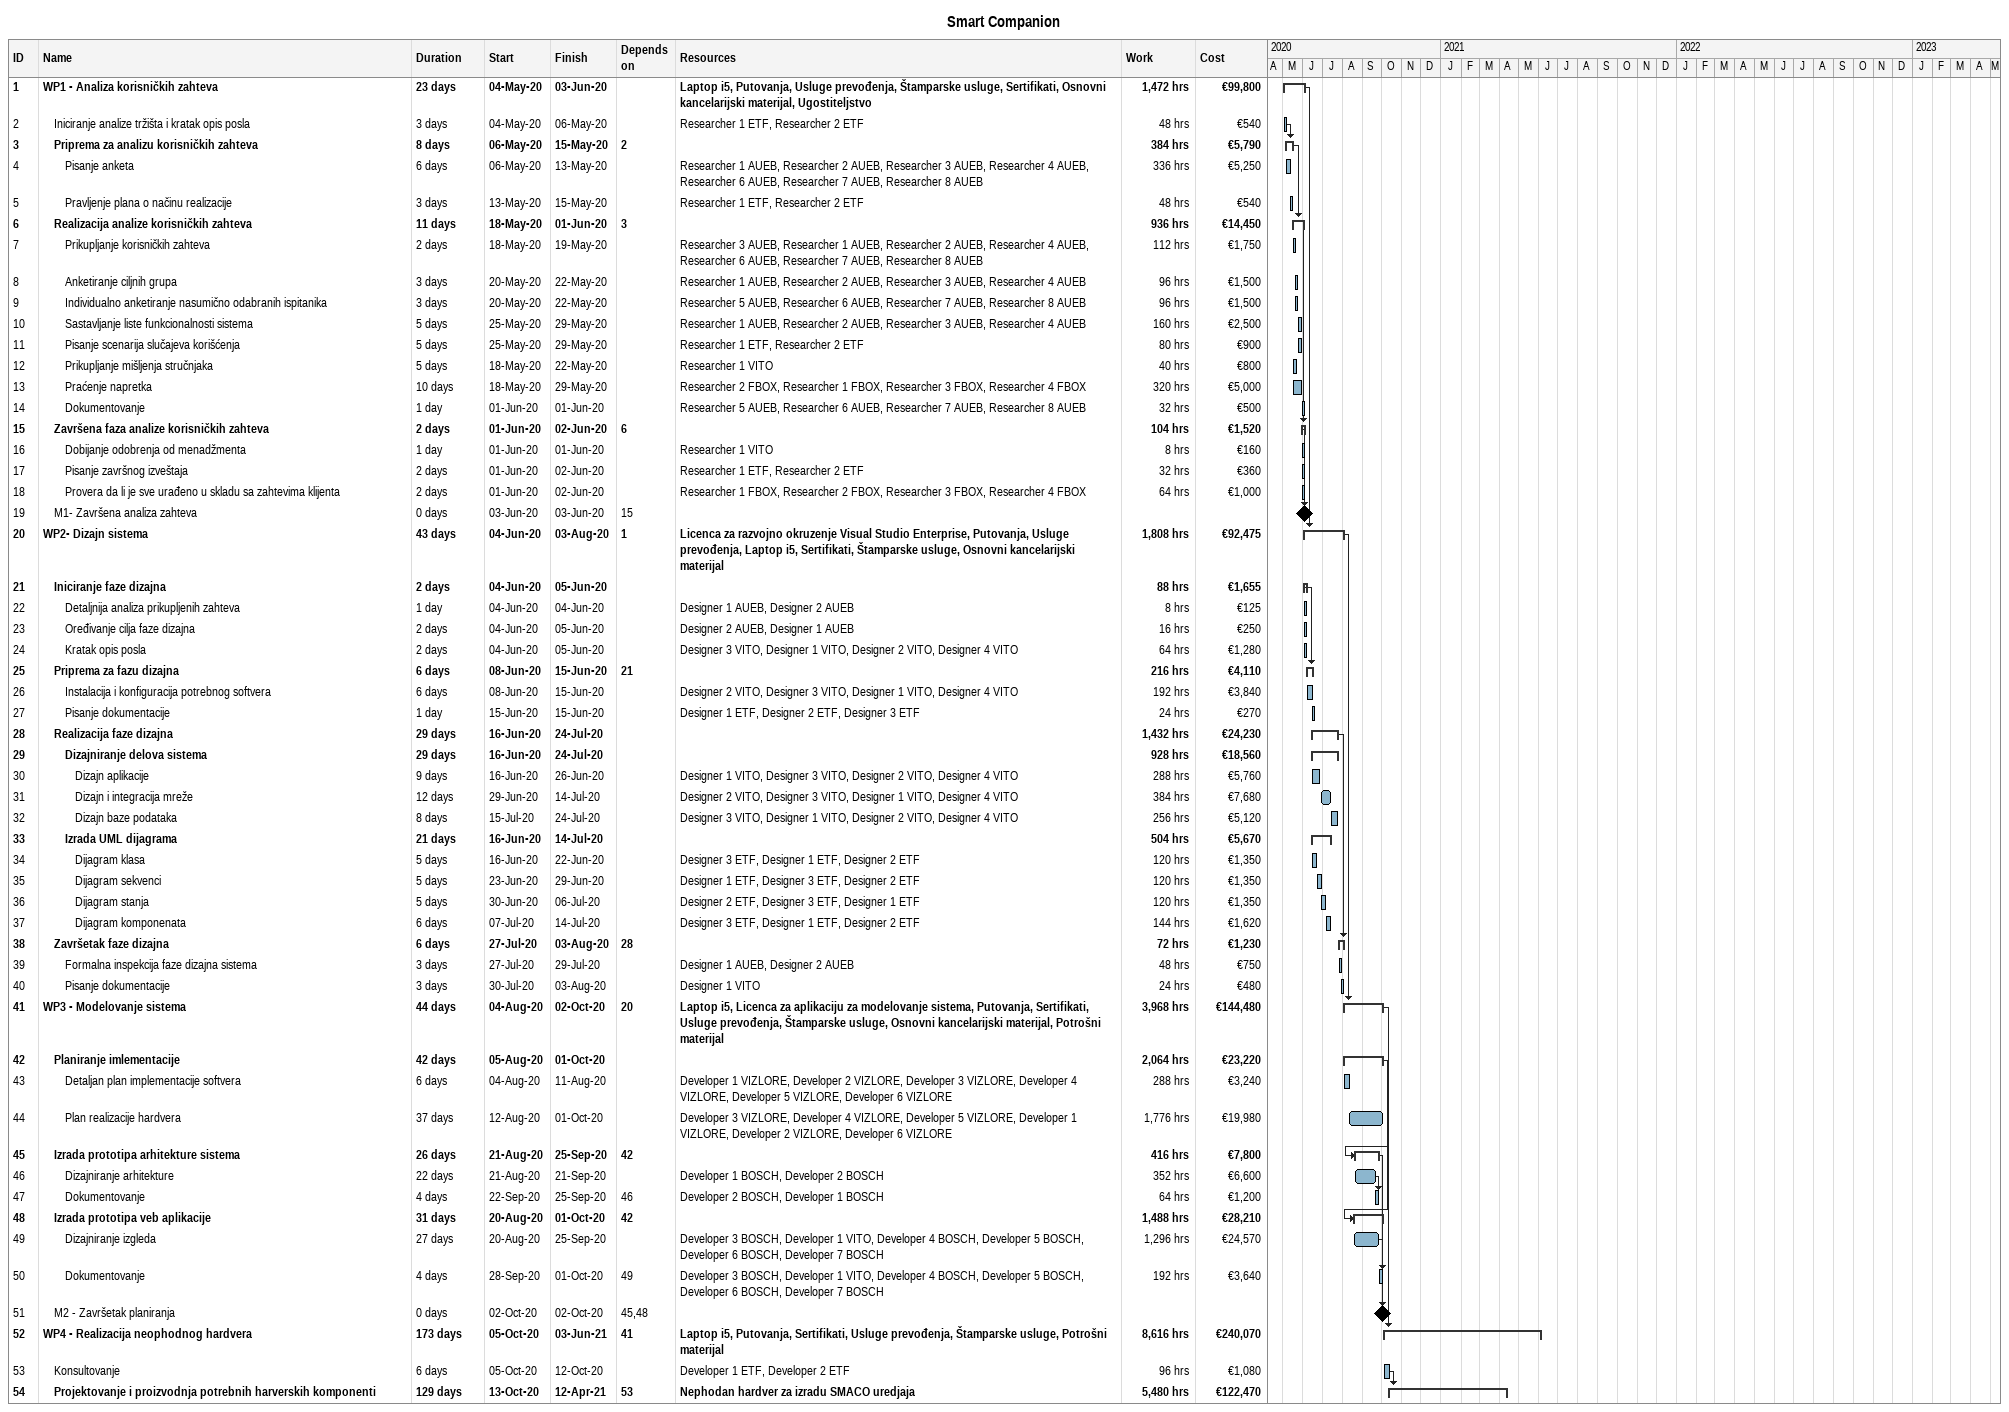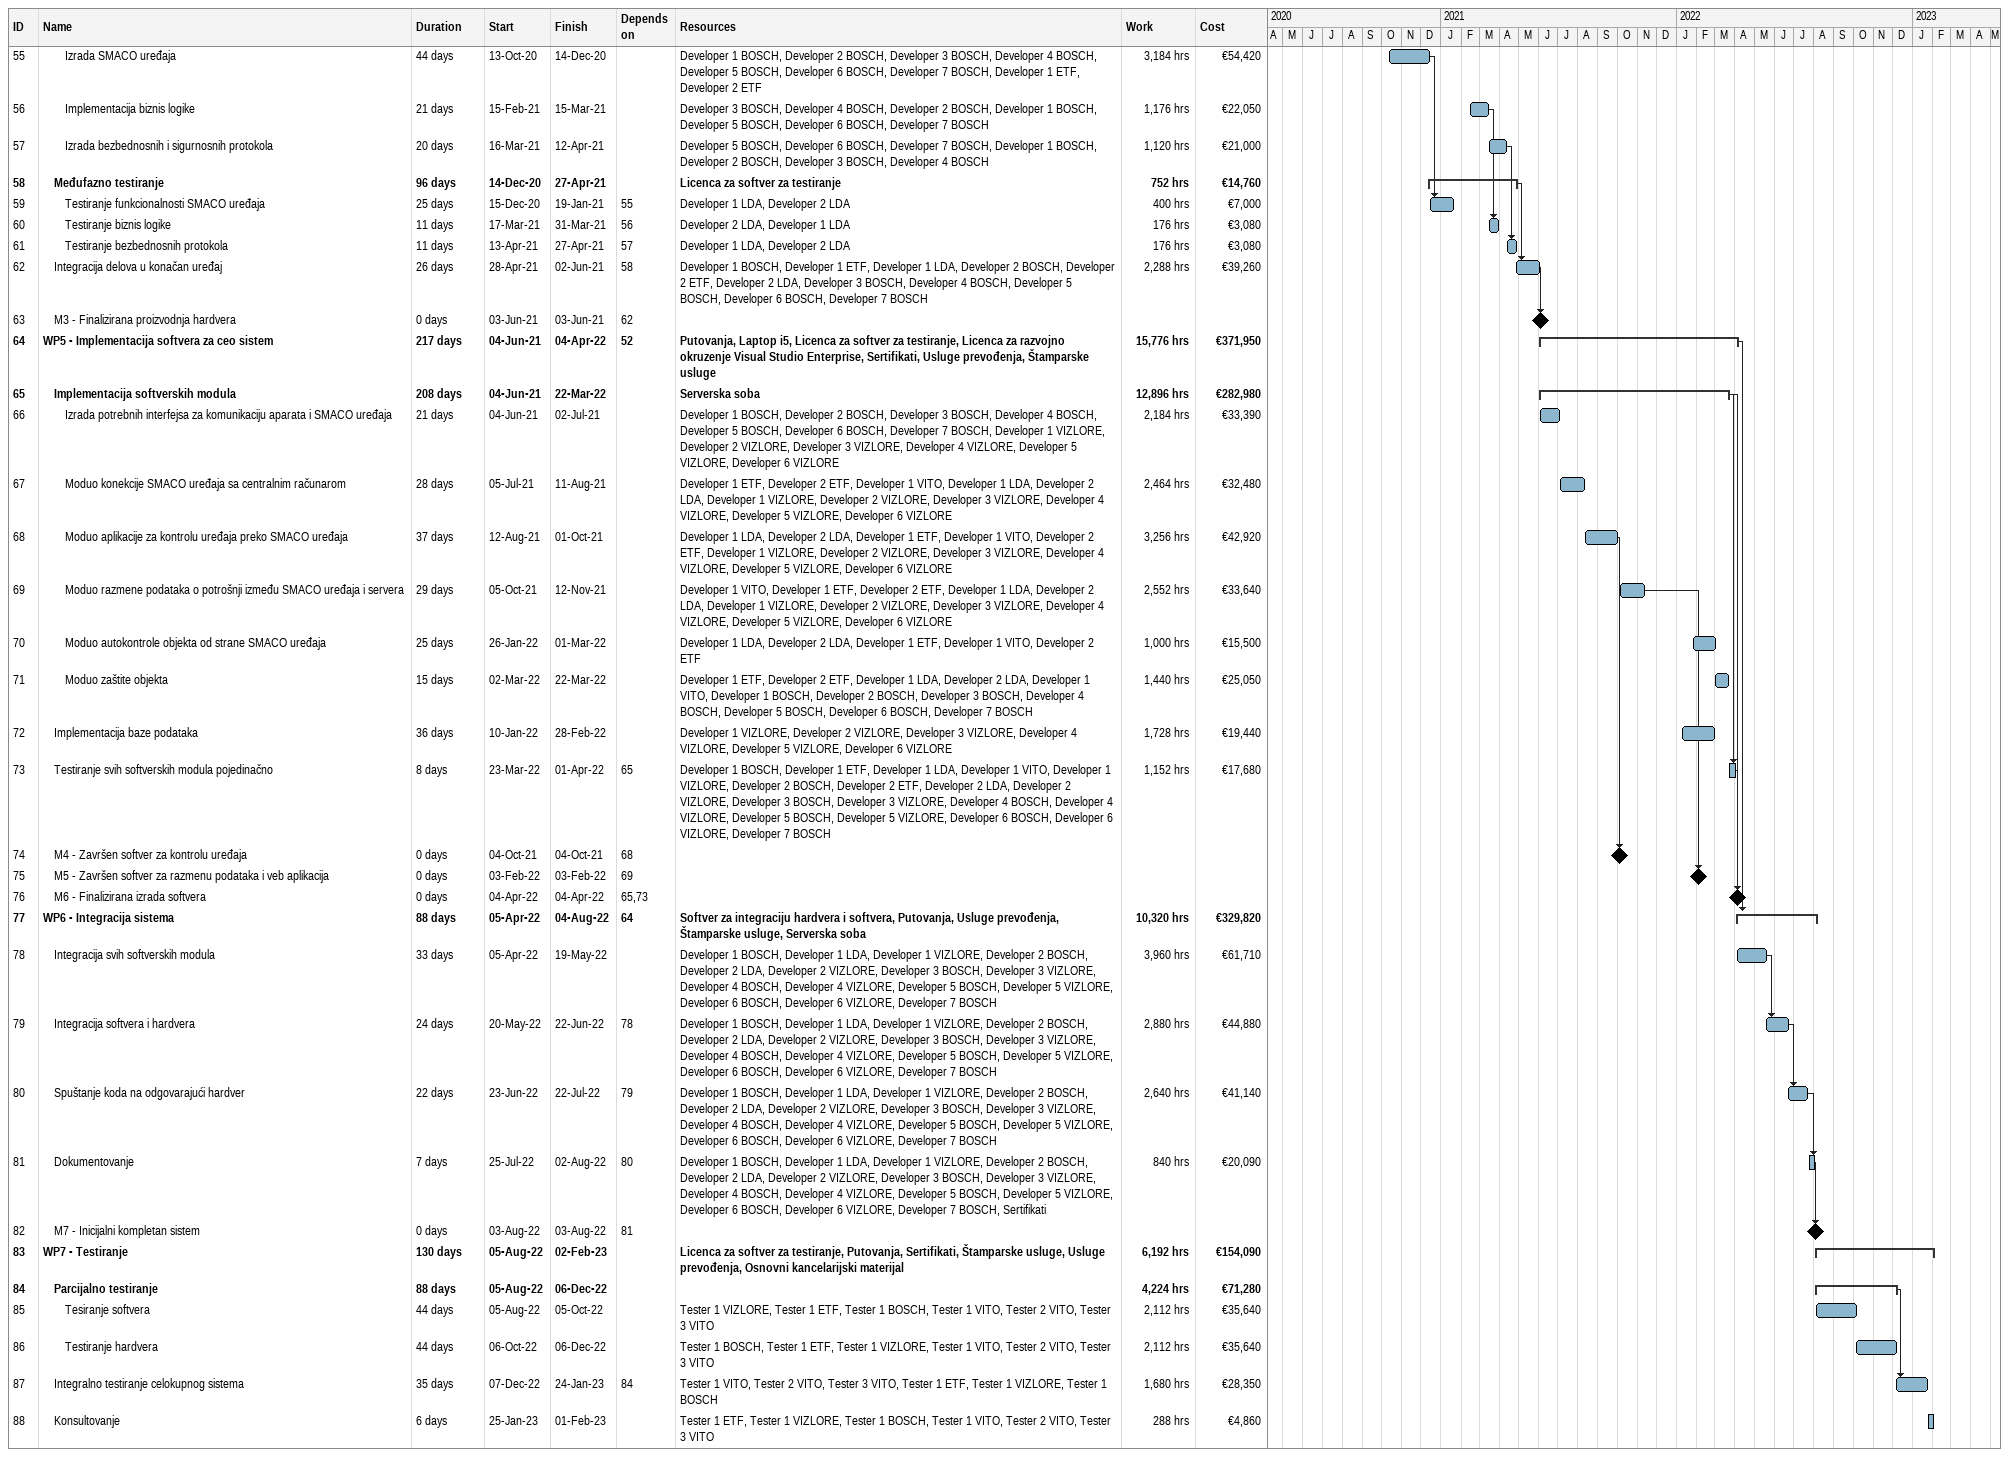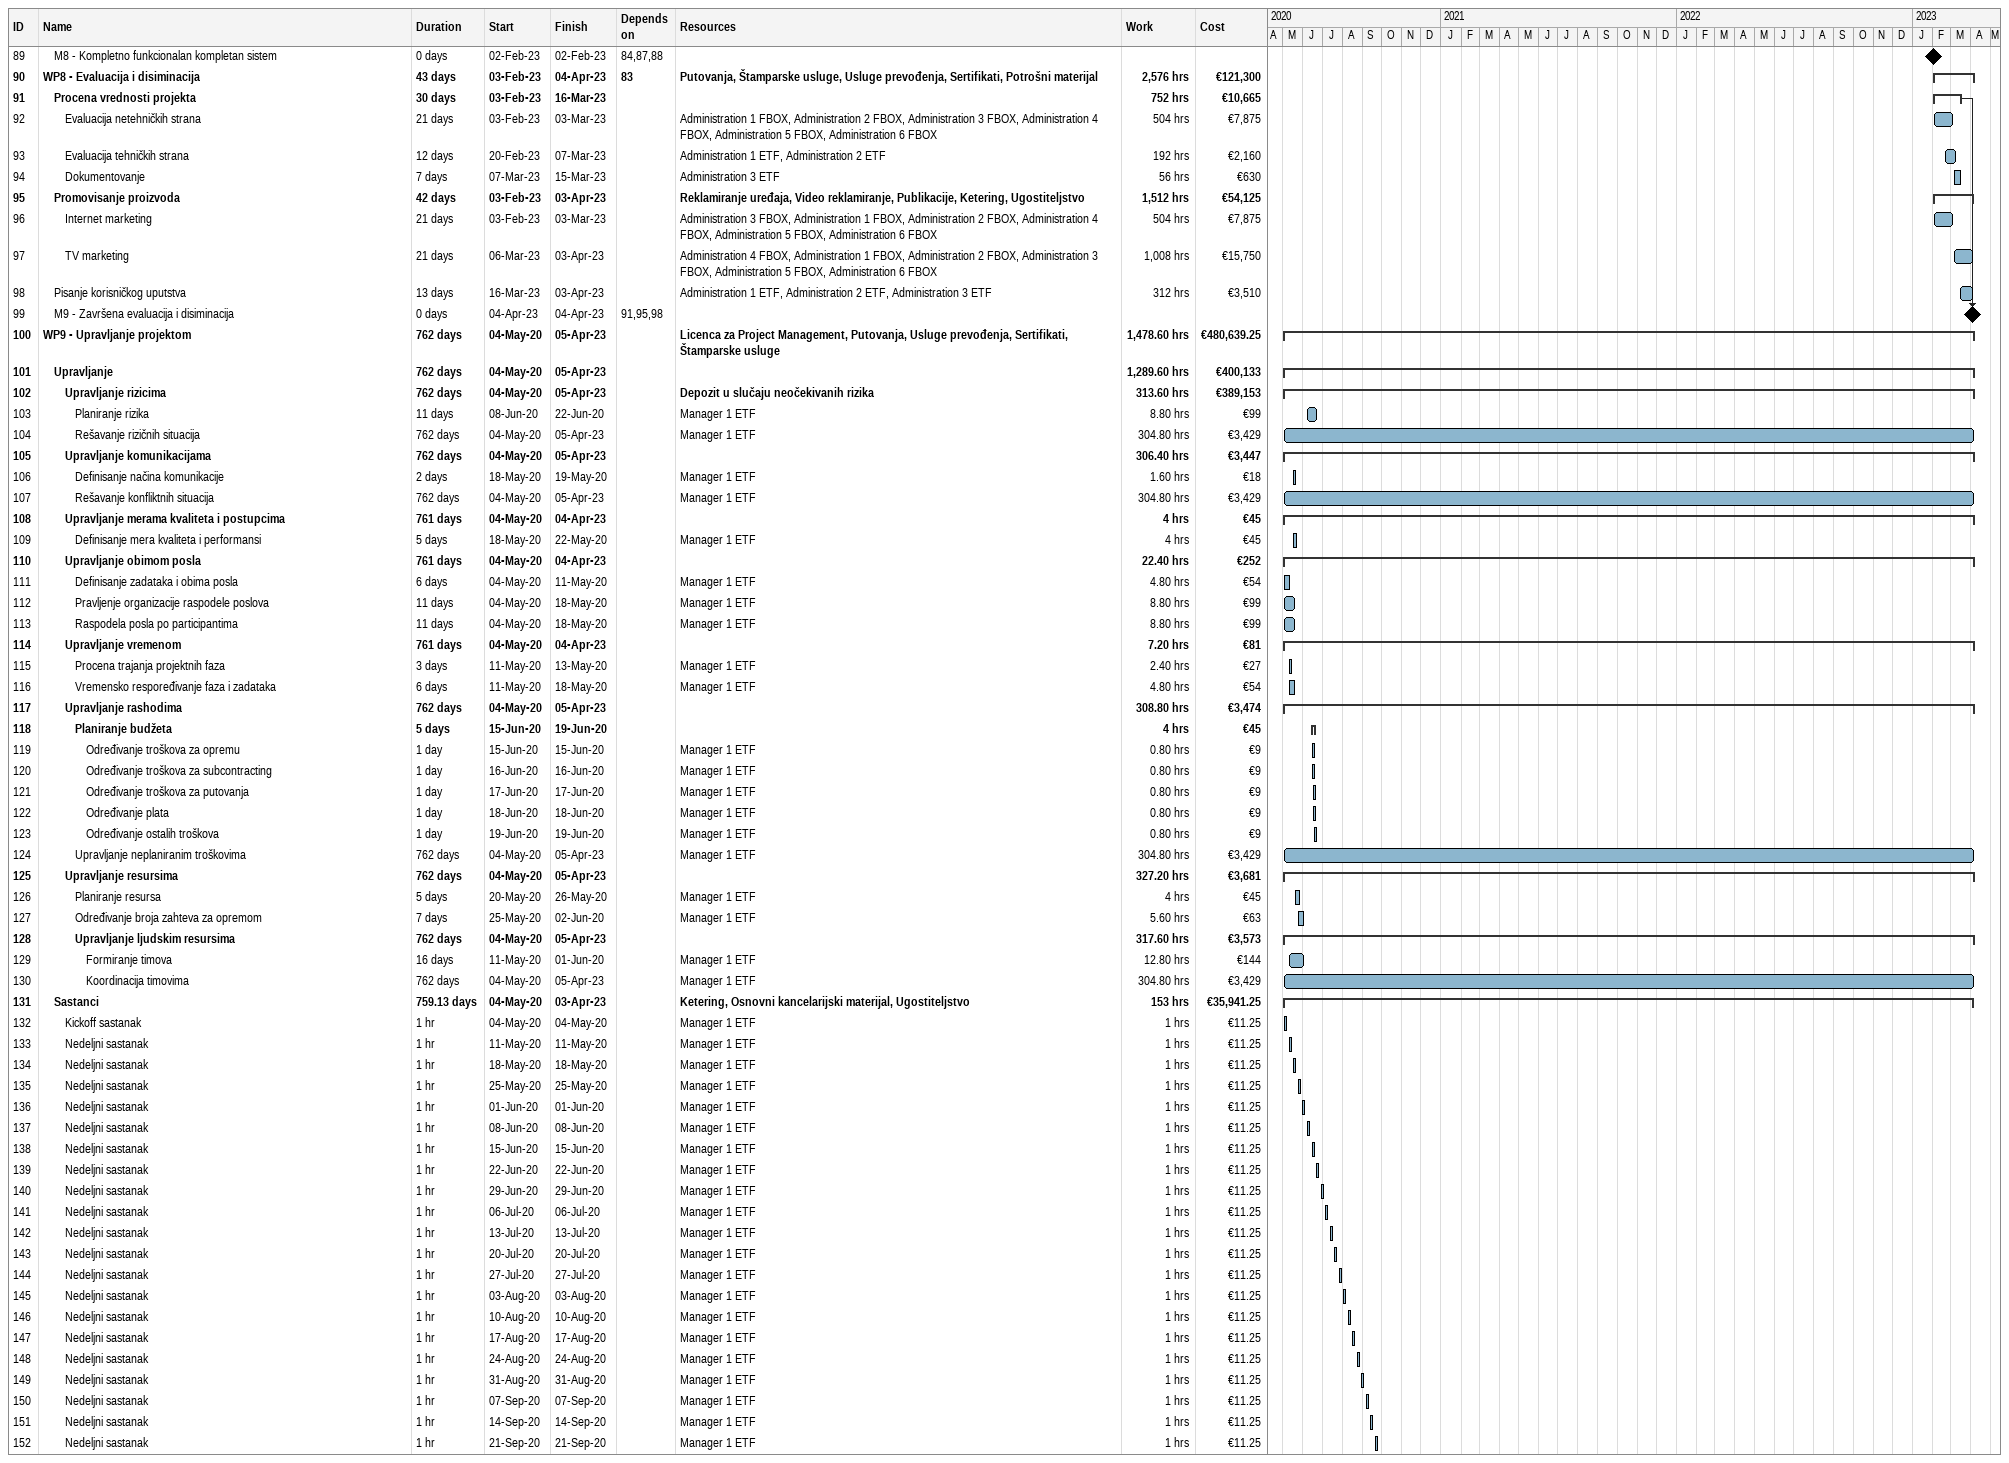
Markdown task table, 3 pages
Smart Companion

| ID | Level | Task | Duration | Start | Finish | Predecessors | Resources | Work (h) | Cost (€) |
|---|---|---|---|---|---|---|---|---|---|
| 1 | 1 | **WP1 - Analiza korisničkih zahteva** | 23d | 2020-05-04 | 2020-06-03 |  | Laptop i5, Putovanja, Usluge prevođenja, Štamparske usluge, Sertifikati, Osnovni kancelarijski materijal, Ugostiteljstvo | 1472 | 99800 |
| 2 | 2 | Iniciranje analize tržišta i kratak opis posla | 3d | 2020-05-04 | 2020-05-06 |  | Researcher 1 ETF, Researcher 2 ETF | 48 | 540 |
| 3 | 2 | **Priprema za analizu korisničkih zahteva** | 8d | 2020-05-06 | 2020-05-15 | 2 |  | 384 | 5790 |
| 4 | 3 | Pisanje anketa | 6d | 2020-05-06 | 2020-05-13 |  | Researcher 1 AUEB, Researcher 2 AUEB, Researcher 3 AUEB, Researcher 4 AUEB, Researcher 6 AUEB, Researcher 7 AUEB, Researcher 8 AUEB | 336 | 5250 |
| 5 | 3 | Pravljenje plana o načinu realizacije | 3d | 2020-05-13 | 2020-05-15 |  | Researcher 1 ETF, Researcher 2 ETF | 48 | 540 |
| 6 | 2 | **Realizacija analize korisničkih zahteva** | 11d | 2020-05-18 | 2020-06-01 | 3 |  | 936 | 14450 |
| 7 | 3 | Prikupljanje korisničkih zahteva | 2d | 2020-05-18 | 2020-05-19 |  | Researcher 3 AUEB, Researcher 1 AUEB, Researcher 2 AUEB, Researcher 4 AUEB, Researcher 6 AUEB, Researcher 7 AUEB, Researcher 8 AUEB | 112 | 1750 |
| 8 | 3 | Anketiranje ciljnih grupa | 3d | 2020-05-20 | 2020-05-22 |  | Researcher 1 AUEB, Researcher 2 AUEB, Researcher 3 AUEB, Researcher 4 AUEB | 96 | 1500 |
| 9 | 3 | Individualno anketiranje nasumično odabranih ispitanika | 3d | 2020-05-20 | 2020-05-22 |  | Researcher 5 AUEB, Researcher 6 AUEB, Researcher 7 AUEB, Researcher 8 AUEB | 96 | 1500 |
| 10 | 3 | Sastavljanje liste funkcionalnosti sistema | 5d | 2020-05-25 | 2020-05-29 |  | Researcher 1 AUEB, Researcher 2 AUEB, Researcher 3 AUEB, Researcher 4 AUEB | 160 | 2500 |
| 11 | 3 | Pisanje scenarija slučajeva korišćenja | 5d | 2020-05-25 | 2020-05-29 |  | Researcher 1 ETF, Researcher 2 ETF | 80 | 900 |
| 12 | 3 | Prikupljanje mišljenja stručnjaka | 5d | 2020-05-18 | 2020-05-22 |  | Researcher 1 VITO | 40 | 800 |
| 13 | 3 | Praćenje napretka | 10d | 2020-05-18 | 2020-05-29 |  | Researcher 2 FBOX, Researcher 1 FBOX, Researcher 3 FBOX, Researcher 4 FBOX | 320 | 5000 |
| 14 | 3 | Dokumentovanje | 1d | 2020-06-01 | 2020-06-01 |  | Researcher 5 AUEB, Researcher 6 AUEB, Researcher 7 AUEB, Researcher 8 AUEB | 32 | 500 |
| 15 | 2 | **Završena faza analize korisničkih zahteva** | 2d | 2020-06-01 | 2020-06-02 | 6 |  | 104 | 1520 |
| 16 | 3 | Dobijanje odobrenja od menadžmenta | 1d | 2020-06-01 | 2020-06-01 |  | Researcher 1 VITO | 8 | 160 |
| 17 | 3 | Pisanje završnog izveštaja | 2d | 2020-06-01 | 2020-06-02 |  | Researcher 1 ETF, Researcher 2 ETF | 32 | 360 |
| 18 | 3 | Provera da li je sve urađeno u skladu sa zahtevima klijenta | 2d | 2020-06-01 | 2020-06-02 |  | Researcher 1 FBOX, Researcher 2 FBOX, Researcher 3 FBOX, Researcher 4 FBOX | 64 | 1000 |
| 19 | 2 | M1- Završena analiza zahteva | 0d | 2020-06-03 | 2020-06-03 | 15 |  |  |  |
| 20 | 1 | **WP2- Dizajn sistema** | 43d | 2020-06-04 | 2020-08-03 | 1 | Licenca za razvojno okruzenje Visual Studio Enterprise, Putovanja, Usluge prevođenja, Laptop i5, Sertifikati, Štamparske usluge, Osnovni kancelarijski materijal | 1808 | 92475 |
| 21 | 2 | **Iniciranje faze dizajna** | 2d | 2020-06-04 | 2020-06-05 |  |  | 88 | 1655 |
| 22 | 3 | Detaljnija analiza prikupljenih zahteva | 1d | 2020-06-04 | 2020-06-04 |  | Designer 1 AUEB, Designer 2 AUEB | 8 | 125 |
| 23 | 3 | Oređivanje cilja faze dizajna | 2d | 2020-06-04 | 2020-06-05 |  | Designer 2 AUEB, Designer 1 AUEB | 16 | 250 |
| 24 | 3 | Kratak opis posla | 2d | 2020-06-04 | 2020-06-05 |  | Designer 3 VITO, Designer 1 VITO, Designer 2 VITO, Designer 4 VITO | 64 | 1280 |
| 25 | 2 | **Priprema za fazu dizajna** | 6d | 2020-06-08 | 2020-06-15 | 21 |  | 216 | 4110 |
| 26 | 3 | Instalacija i konfiguracija potrebnog softvera | 6d | 2020-06-08 | 2020-06-15 |  | Designer 2 VITO, Designer 3 VITO, Designer 1 VITO, Designer 4 VITO | 192 | 3840 |
| 27 | 3 | Pisanje dokumentacije | 1d | 2020-06-15 | 2020-06-15 |  | Designer 1 ETF, Designer 2 ETF, Designer 3 ETF | 24 | 270 |
| 28 | 2 | **Realizacija faze dizajna** | 29d | 2020-06-16 | 2020-07-24 |  |  | 1432 | 24230 |
| 29 | 3 | **Dizajniranje delova sistema** | 29d | 2020-06-16 | 2020-07-24 |  |  | 928 | 18560 |
| 30 | 4 | Dizajn aplikacije | 9d | 2020-06-16 | 2020-06-26 |  | Designer 1 VITO, Designer 3 VITO, Designer 2 VITO, Designer 4 VITO | 288 | 5760 |
| 31 | 4 | Dizajn i integracija mreže | 12d | 2020-06-29 | 2020-07-14 |  | Designer 2 VITO, Designer 3 VITO, Designer 1 VITO, Designer 4 VITO | 384 | 7680 |
| 32 | 4 | Dizajn baze podataka | 8d | 2020-07-15 | 2020-07-24 |  | Designer 3 VITO, Designer 1 VITO, Designer 2 VITO, Designer 4 VITO | 256 | 5120 |
| 33 | 3 | **Izrada UML dijagrama** | 21d | 2020-06-16 | 2020-07-14 |  |  | 504 | 5670 |
| 34 | 4 | Dijagram klasa | 5d | 2020-06-16 | 2020-06-22 |  | Designer 3 ETF, Designer 1 ETF, Designer 2 ETF | 120 | 1350 |
| 35 | 4 | Dijagram sekvenci | 5d | 2020-06-23 | 2020-06-29 |  | Designer 1 ETF, Designer 3 ETF, Designer 2 ETF | 120 | 1350 |
| 36 | 4 | Dijagram stanja | 5d | 2020-06-30 | 2020-07-06 |  | Designer 2 ETF, Designer 3 ETF, Designer 1 ETF | 120 | 1350 |
| 37 | 4 | Dijagram komponenata | 6d | 2020-07-07 | 2020-07-14 |  | Designer 3 ETF, Designer 1 ETF, Designer 2 ETF | 144 | 1620 |
| 38 | 2 | **Završetak faze dizajna** | 6d | 2020-07-27 | 2020-08-03 | 28 |  | 72 | 1230 |
| 39 | 3 | Formalna inspekcija faze dizajna sistema | 3d | 2020-07-27 | 2020-07-29 |  | Designer 1 AUEB, Designer 2 AUEB | 48 | 750 |
| 40 | 3 | Pisanje dokumentacije | 3d | 2020-07-30 | 2020-08-03 |  | Designer 1 VITO | 24 | 480 |
| 41 | 1 | **WP3 - Modelovanje sistema** | 44d | 2020-08-04 | 2020-10-02 | 20 | Laptop i5, Licenca za aplikaciju za modelovanje sistema, Putovanja, Sertifikati, Usluge prevođenja, Štamparske usluge, Osnovni kancelarijski materijal, Potrošni materijal | 3968 | 144480 |
| 42 | 2 | **Planiranje imlementacije** | 42d | 2020-08-05 | 2020-10-01 |  |  | 2064 | 23220 |
| 43 | 3 | Detaljan plan implementacije softvera | 6d | 2020-08-04 | 2020-08-11 |  | Developer 1 VIZLORE, Developer 2 VIZLORE, Developer 3 VIZLORE, Developer 4 VIZLORE, Developer 5 VIZLORE, Developer 6 VIZLORE | 288 | 3240 |
| 44 | 3 | Plan realizacije hardvera | 37d | 2020-08-12 | 2020-10-01 |  | Developer 3 VIZLORE, Developer 4 VIZLORE, Developer 5 VIZLORE, Developer 1 VIZLORE, Developer 2 VIZLORE, Developer 6 VIZLORE | 1776 | 19980 |
| 45 | 2 | **Izrada prototipa arhitekture sistema** | 26d | 2020-08-21 | 2020-09-25 | 42 |  | 416 | 7800 |
| 46 | 3 | Dizajniranje arhitekture | 22d | 2020-08-21 | 2020-09-21 |  | Developer 1 BOSCH, Developer 2 BOSCH | 352 | 6600 |
| 47 | 3 | Dokumentovanje | 4d | 2020-09-22 | 2020-09-25 | 46 | Developer 2 BOSCH, Developer 1 BOSCH | 64 | 1200 |
| 48 | 2 | **Izrada prototipa veb aplikacije** | 31d | 2020-08-20 | 2020-10-01 | 42 |  | 1488 | 28210 |
| 49 | 3 | Dizajniranje izgleda | 27d | 2020-08-20 | 2020-09-25 |  | Developer 3 BOSCH, Developer 1 VITO, Developer 4 BOSCH, Developer 5 BOSCH, Developer 6 BOSCH, Developer 7 BOSCH | 1296 | 24570 |
| 50 | 3 | Dokumentovanje | 4d | 2020-09-28 | 2020-10-01 | 49 | Developer 3 BOSCH, Developer 1 VITO, Developer 4 BOSCH, Developer 5 BOSCH, Developer 6 BOSCH, Developer 7 BOSCH | 192 | 3640 |
| 51 | 2 | M2 - Završetak planiranja | 0d | 2020-10-02 | 2020-10-02 | 45, 48 |  |  |  |
| 52 | 1 | **WP4 - Realizacija neophodnog hardvera** | 173d | 2020-10-05 | 2021-06-03 | 41 | Laptop i5, Putovanja, Sertifikati, Usluge prevođenja, Štamparske usluge, Potrošni materijal | 8616 | 240070 |
| 53 | 2 | Konsultovanje | 6d | 2020-10-05 | 2020-10-12 |  | Developer 1 ETF, Developer 2 ETF | 96 | 1080 |
| 54 | 2 | **Projektovanje i proizvodnja potrebnih harverskih komponenti** | 129d | 2020-10-13 | 2021-04-12 | 53 | Nephodan hardver za izradu SMACO uredjaja | 5480 | 122470 |
| 55 | 3 | Izrada SMACO uređaja | 44d | 2020-10-13 | 2020-12-14 |  | Developer 1 BOSCH, Developer 2 BOSCH, Developer 3 BOSCH, Developer 4 BOSCH, Developer 5 BOSCH, Developer 6 BOSCH, Developer 7 BOSCH, Developer 1 ETF, Developer 2 ETF | 3184 | 54420 |
| 56 | 3 | Implementacija biznis logike | 21d | 2021-02-15 | 2021-03-15 |  | Developer 3 BOSCH, Developer 4 BOSCH, Developer 2 BOSCH, Developer 1 BOSCH, Developer 5 BOSCH, Developer 6 BOSCH, Developer 7 BOSCH | 1176 | 22050 |
| 57 | 3 | Izrada bezbednosnih i sigurnosnih protokola | 20d | 2021-03-16 | 2021-04-12 |  | Developer 5 BOSCH, Developer 6 BOSCH, Developer 7 BOSCH, Developer 1 BOSCH, Developer 2 BOSCH, Developer 3 BOSCH, Developer 4 BOSCH | 1120 | 21000 |
| 58 | 2 | **Međufazno testiranje** | 96d | 2020-12-14 | 2021-04-27 |  | Licenca za softver za testiranje | 752 | 14760 |
| 59 | 3 | Testiranje funkcionalnosti SMACO uređaja | 25d | 2020-12-15 | 2021-01-19 | 55 | Developer 1 LDA, Developer 2 LDA | 400 | 7000 |
| 60 | 3 | Testiranje biznis logike | 11d | 2021-03-17 | 2021-03-31 | 56 | Developer 2 LDA, Developer 1 LDA | 176 | 3080 |
| 61 | 3 | Testiranje bezbednosnih protokola | 11d | 2021-04-13 | 2021-04-27 | 57 | Developer 1 LDA, Developer 2 LDA | 176 | 3080 |
| 62 | 2 | Integracija delova u konačan uređaj | 26d | 2021-04-28 | 2021-06-02 | 58 | Developer 1 BOSCH, Developer 1 ETF, Developer 1 LDA, Developer 2 BOSCH, Developer 2 ETF, Developer 2 LDA, Developer 3 BOSCH, Developer 4 BOSCH, Developer 5 BOSCH, Developer 6 BOSCH, Developer 7 BOSCH | 2288 | 39260 |
| 63 | 2 | M3 - Finalizirana proizvodnja hardvera | 0d | 2021-06-03 | 2021-06-03 | 62 |  |  |  |
| 64 | 1 | **WP5 - Implementacija softvera za ceo sistem** | 217d | 2021-06-04 | 2022-04-04 | 52 | Putovanja, Laptop i5, Licenca za softver za testiranje, Licenca za razvojno okruzenje Visual Studio Enterprise, Sertifikati, Usluge prevođenja, Štamparske usluge | 15776 | 371950 |
| 65 | 2 | **Implementacija softverskih modula** | 208d | 2021-06-04 | 2022-03-22 |  | Serverska soba | 12896 | 282980 |
| 66 | 3 | Izrada potrebnih interfejsa za komunikaciju aparata i SMACO uređaja | 21d | 2021-06-04 | 2021-07-02 |  | Developer 1 BOSCH, Developer 2 BOSCH, Developer 3 BOSCH, Developer 4 BOSCH, Developer 5 BOSCH, Developer 6 BOSCH, Developer 7 BOSCH, Developer 1 VIZLORE, Developer 2 VIZLORE, Developer 3 VIZLORE, Developer 4 VIZLORE, Developer 5 VIZLORE, Developer 6 VIZLORE | 2184 | 33390 |
| 67 | 3 | Moduo konekcije SMACO uređaja sa centralnim računarom | 28d | 2021-07-05 | 2021-08-11 |  | Developer 1 ETF, Developer 2 ETF, Developer 1 VITO, Developer 1 LDA, Developer 2 LDA, Developer 1 VIZLORE, Developer 2 VIZLORE, Developer 3 VIZLORE, Developer 4 VIZLORE, Developer 5 VIZLORE, Developer 6 VIZLORE | 2464 | 32480 |
| 68 | 3 | Moduo aplikacije za kontrolu uređaja preko SMACO uređaja | 37d | 2021-08-12 | 2021-10-01 |  | Developer 1 LDA, Developer 2 LDA, Developer 1 ETF, Developer 1 VITO, Developer 2 ETF, Developer 1 VIZLORE, Developer 2 VIZLORE, Developer 3 VIZLORE, Developer 4 VIZLORE, Developer 5 VIZLORE, Developer 6 VIZLORE | 3256 | 42920 |
| 69 | 3 | Moduo razmene podataka o potrošnji između SMACO uređaja i servera | 29d | 2021-10-05 | 2021-11-12 |  | Developer 1 VITO, Developer 1 ETF, Developer 2 ETF, Developer 1 LDA, Developer 2 LDA, Developer 1 VIZLORE, Developer 2 VIZLORE, Developer 3 VIZLORE, Developer 4 VIZLORE, Developer 5 VIZLORE, Developer 6 VIZLORE | 2552 | 33640 |
| 70 | 3 | Moduo autokontrole objekta od strane SMACO uređaja | 25d | 2022-01-26 | 2022-03-01 |  | Developer 1 LDA, Developer 2 LDA, Developer 1 ETF, Developer 1 VITO, Developer 2 ETF | 1000 | 15500 |
| 71 | 3 | Moduo zaštite objekta | 15d | 2022-03-02 | 2022-03-22 |  | Developer 1 ETF, Developer 2 ETF, Developer 1 LDA, Developer 2 LDA, Developer 1 VITO, Developer 1 BOSCH, Developer 2 BOSCH, Developer 3 BOSCH, Developer 4 BOSCH, Developer 5 BOSCH, Developer 6 BOSCH, Developer 7 BOSCH | 1440 | 25050 |
| 72 | 2 | Implementacija baze podataka | 36d | 2022-01-10 | 2022-02-28 |  | Developer 1 VIZLORE, Developer 2 VIZLORE, Developer 3 VIZLORE, Developer 4 VIZLORE, Developer 5 VIZLORE, Developer 6 VIZLORE | 1728 | 19440 |
| 73 | 2 | Testiranje svih softverskih modula pojedinačno | 8d | 2022-03-23 | 2022-04-01 | 65 | Developer 1 BOSCH, Developer 1 ETF, Developer 1 LDA, Developer 1 VITO, Developer 1 VIZLORE, Developer 2 BOSCH, Developer 2 ETF, Developer 2 LDA, Developer 2 VIZLORE, Developer 3 BOSCH, Developer 3 VIZLORE, Developer 4 BOSCH, Developer 4 VIZLORE, Developer 5 BOSCH, Developer 5 VIZLORE, Developer 6 BOSCH, Developer 6 VIZLORE, Developer 7 BOSCH | 1152 | 17680 |
| 74 | 2 | M4 - Završen softver za kontrolu uređaja | 0d | 2021-10-04 | 2021-10-04 | 68 |  |  |  |
| 75 | 2 | M5 - Završen softver za razmenu podataka i veb aplikacija | 0d | 2022-02-03 | 2022-02-03 | 69 |  |  |  |
| 76 | 2 | M6 - Finalizirana izrada softvera | 0d | 2022-04-04 | 2022-04-04 | 65, 73 |  |  |  |
| 77 | 1 | **WP6 - Integracija sistema** | 88d | 2022-04-05 | 2022-08-04 | 64 | Softver za integraciju hardvera i softvera, Putovanja, Usluge prevođenja, Štamparske usluge, Serverska soba | 10320 | 329820 |
| 78 | 2 | Integracija svih softverskih modula | 33d | 2022-04-05 | 2022-05-19 |  | Developer 1 BOSCH, Developer 1 LDA, Developer 1 VIZLORE, Developer 2 BOSCH, Developer 2 LDA, Developer 2 VIZLORE, Developer 3 BOSCH, Developer 3 VIZLORE, Developer 4 BOSCH, Developer 4 VIZLORE, Developer 5 BOSCH, Developer 5 VIZLORE, Developer 6 BOSCH, Developer 6 VIZLORE, Developer 7 BOSCH | 3960 | 61710 |
| 79 | 2 | Integracija softvera i hardvera | 24d | 2022-05-20 | 2022-06-22 | 78 | Developer 1 BOSCH, Developer 1 LDA, Developer 1 VIZLORE, Developer 2 BOSCH, Developer 2 LDA, Developer 2 VIZLORE, Developer 3 BOSCH, Developer 3 VIZLORE, Developer 4 BOSCH, Developer 4 VIZLORE, Developer 5 BOSCH, Developer 5 VIZLORE, Developer 6 BOSCH, Developer 6 VIZLORE, Developer 7 BOSCH | 2880 | 44880 |
| 80 | 2 | Spuštanje koda na odgovarajući hardver | 22d | 2022-06-23 | 2022-07-22 | 79 | Developer 1 BOSCH, Developer 1 LDA, Developer 1 VIZLORE, Developer 2 BOSCH, Developer 2 LDA, Developer 2 VIZLORE, Developer 3 BOSCH, Developer 3 VIZLORE, Developer 4 BOSCH, Developer 4 VIZLORE, Developer 5 BOSCH, Developer 5 VIZLORE, Developer 6 BOSCH, Developer 6 VIZLORE, Developer 7 BOSCH | 2640 | 41140 |
| 81 | 2 | Dokumentovanje | 7d | 2022-07-25 | 2022-08-02 | 80 | Developer 1 BOSCH, Developer 1 LDA, Developer 1 VIZLORE, Developer 2 BOSCH, Developer 2 LDA, Developer 2 VIZLORE, Developer 3 BOSCH, Developer 3 VIZLORE, Developer 4 BOSCH, Developer 4 VIZLORE, Developer 5 BOSCH, Developer 5 VIZLORE, Developer 6 BOSCH, Developer 6 VIZLORE, Developer 7 BOSCH, Sertifikati | 840 | 20090 |
| 82 | 2 | M7 - Inicijalni kompletan sistem | 0d | 2022-08-03 | 2022-08-03 | 81 |  |  |  |
| 83 | 1 | **WP7 - Testiranje** | 130d | 2022-08-05 | 2023-02-02 |  | Licenca za softver za testiranje, Putovanja, Sertifikati, Štamparske usluge, Usluge prevođenja, Osnovni kancelarijski materijal | 6192 | 154090 |
| 84 | 2 | **Parcijalno testiranje** | 88d | 2022-08-05 | 2022-12-06 |  |  | 4224 | 71280 |
| 85 | 3 | Tesiranje softvera | 44d | 2022-08-05 | 2022-10-05 |  | Tester 1 VIZLORE, Tester 1 ETF, Tester 1 BOSCH, Tester 1 VITO, Tester 2 VITO, Tester 3 VITO | 2112 | 35640 |
| 86 | 3 | Testiranje hardvera | 44d | 2022-10-06 | 2022-12-06 |  | Tester 1 BOSCH, Tester 1 ETF, Tester 1 VIZLORE, Tester 1 VITO, Tester 2 VITO, Tester 3 VITO | 2112 | 35640 |
| 87 | 2 | Integralno testiranje celokupnog sistema | 35d | 2022-12-07 | 2023-01-24 | 84 | Tester 1 VITO, Tester 2 VITO, Tester 3 VITO, Tester 1 ETF, Tester 1 VIZLORE, Tester 1 BOSCH | 1680 | 28350 |
| 88 | 2 | Konsultovanje | 6d | 2023-01-25 | 2023-02-01 |  | Tester 1 ETF, Tester 1 VIZLORE, Tester 1 BOSCH, Tester 1 VITO, Tester 2 VITO, Tester 3 VITO | 288 | 4860 |
| 89 | 2 | M8 - Kompletno funkcionalan kompletan sistem | 0d | 2023-02-02 | 2023-02-02 | 84, 87, 88 |  |  |  |
| 90 | 1 | **WP8 - Evaluacija i disiminacija** | 43d | 2023-02-03 | 2023-04-04 | 83 | Putovanja, Štamparske usluge, Usluge prevođenja, Sertifikati, Potrošni materijal | 2576 | 121300 |
| 91 | 2 | **Procena vrednosti projekta** | 30d | 2023-02-03 | 2023-03-16 |  |  | 752 | 10665 |
| 92 | 3 | Evaluacija netehničkih strana | 21d | 2023-02-03 | 2023-03-03 |  | Administration 1 FBOX, Administration 2 FBOX, Administration 3 FBOX, Administration 4 FBOX, Administration 5 FBOX, Administration 6 FBOX | 504 | 7875 |
| 93 | 3 | Evaluacija tehničkih strana | 12d | 2023-02-20 | 2023-03-07 |  | Administration 1 ETF, Administration 2 ETF | 192 | 2160 |
| 94 | 3 | Dokumentovanje | 7d | 2023-03-07 | 2023-03-15 |  | Administration 3 ETF | 56 | 630 |
| 95 | 2 | **Promovisanje proizvoda** | 42d | 2023-02-03 | 2023-04-03 |  | Reklamiranje uređaja, Video reklamiranje, Publikacije, Ketering, Ugostiteljstvo | 1512 | 54125 |
| 96 | 3 | Internet marketing | 21d | 2023-02-03 | 2023-03-03 |  | Administration 3 FBOX, Administration 1 FBOX, Administration 2 FBOX, Administration 4 FBOX, Administration 5 FBOX, Administration 6 FBOX | 504 | 7875 |
| 97 | 3 | TV marketing | 21d | 2023-03-06 | 2023-04-03 |  | Administration 4 FBOX, Administration 1 FBOX, Administration 2 FBOX, Administration 3 FBOX, Administration 5 FBOX, Administration 6 FBOX | 1008 | 15750 |
| 98 | 2 | Pisanje korisničkog uputstva | 13d | 2023-03-16 | 2023-04-03 |  | Administration 1 ETF, Administration 2 ETF, Administration 3 ETF | 312 | 3510 |
| 99 | 2 | M9 - Završena evaluacija i disiminacija | 0d | 2023-04-04 | 2023-04-04 | 91, 95, 98 |  |  |  |
| 100 | 1 | **WP9 - Upravljanje projektom** | 762d | 2020-05-04 | 2023-04-05 |  | Licenca za Project Management, Putovanja, Usluge prevođenja, Sertifikati, Štamparske usluge | 1478.60 | 480639.25 |
| 101 | 2 | **Upravljanje** | 762d | 2020-05-04 | 2023-04-05 |  |  | 1289.60 | 400133 |
| 102 | 3 | **Upravljanje rizicima** | 762d | 2020-05-04 | 2023-04-05 |  | Depozit u slučaju neočekivanih rizika | 313.60 | 389153 |
| 103 | 4 | Planiranje rizika | 11d | 2020-06-08 | 2020-06-22 |  | Manager 1 ETF | 8.80 | 99 |
| 104 | 4 | Rešavanje rizičnih situacija | 762d | 2020-05-04 | 2023-04-05 |  | Manager 1 ETF | 304.80 | 3429 |
| 105 | 3 | **Upravljanje komunikacijama** | 762d | 2020-05-04 | 2023-04-05 |  |  | 306.40 | 3447 |
| 106 | 4 | Definisanje načina komunikacije | 2d | 2020-05-18 | 2020-05-19 |  | Manager 1 ETF | 1.60 | 18 |
| 107 | 4 | Rešavanje konfliktnih situacija | 762d | 2020-05-04 | 2023-04-05 |  | Manager 1 ETF | 304.80 | 3429 |
| 108 | 3 | **Upravljanje merama kvaliteta i postupcima** | 761d | 2020-05-04 | 2023-04-04 |  |  | 4 | 45 |
| 109 | 4 | Definisanje mera kvaliteta i performansi | 5d | 2020-05-18 | 2020-05-22 |  | Manager 1 ETF | 4 | 45 |
| 110 | 3 | **Upravljanje obimom posla** | 761d | 2020-05-04 | 2023-04-04 |  |  | 22.40 | 252 |
| 111 | 4 | Definisanje zadataka i obima posla | 6d | 2020-05-04 | 2020-05-11 |  | Manager 1 ETF | 4.80 | 54 |
| 112 | 4 | Pravljenje organizacije raspodele poslova | 11d | 2020-05-04 | 2020-05-18 |  | Manager 1 ETF | 8.80 | 99 |
| 113 | 4 | Raspodela posla po participantima | 11d | 2020-05-04 | 2020-05-18 |  | Manager 1 ETF | 8.80 | 99 |
| 114 | 3 | **Upravljanje vremenom** | 761d | 2020-05-04 | 2023-04-04 |  |  | 7.20 | 81 |
| 115 | 4 | Procena trajanja projektnih faza | 3d | 2020-05-11 | 2020-05-13 |  | Manager 1 ETF | 2.40 | 27 |
| 116 | 4 | Vremensko respoređivanje faza i zadataka | 6d | 2020-05-11 | 2020-05-18 |  | Manager 1 ETF | 4.80 | 54 |
| 117 | 3 | **Upravljanje rashodima** | 762d | 2020-05-04 | 2023-04-05 |  |  | 308.80 | 3474 |
| 118 | 4 | **Planiranje budžeta** | 5d | 2020-06-15 | 2020-06-19 |  |  | 4 | 45 |
| 119 | 5 | Određivanje troškova za opremu | 1d | 2020-06-15 | 2020-06-15 |  | Manager 1 ETF | 0.80 | 9 |
| 120 | 5 | Određivanje troškova za subcontracting | 1d | 2020-06-16 | 2020-06-16 |  | Manager 1 ETF | 0.80 | 9 |
| 121 | 5 | Određivanje troškova za putovanja | 1d | 2020-06-17 | 2020-06-17 |  | Manager 1 ETF | 0.80 | 9 |
| 122 | 5 | Određivanje plata | 1d | 2020-06-18 | 2020-06-18 |  | Manager 1 ETF | 0.80 | 9 |
| 123 | 5 | Određivanje ostalih troškova | 1d | 2020-06-19 | 2020-06-19 |  | Manager 1 ETF | 0.80 | 9 |
| 124 | 4 | Upravljanje neplaniranim troškovima | 762d | 2020-05-04 | 2023-04-05 |  | Manager 1 ETF | 304.80 | 3429 |
| 125 | 3 | **Upravljanje resursima** | 762d | 2020-05-04 | 2023-04-05 |  |  | 327.20 | 3681 |
| 126 | 4 | Planiranje resursa | 5d | 2020-05-20 | 2020-05-26 |  | Manager 1 ETF | 4 | 45 |
| 127 | 4 | Određivanje broja zahteva za opremom | 7d | 2020-05-25 | 2020-06-02 |  | Manager 1 ETF | 5.60 | 63 |
| 128 | 4 | **Upravljanje ljudskim resursima** | 762d | 2020-05-04 | 2023-04-05 |  |  | 317.60 | 3573 |
| 129 | 5 | Formiranje timova | 16d | 2020-05-11 | 2020-06-01 |  | Manager 1 ETF | 12.80 | 144 |
| 130 | 5 | Koordinacija timovima | 762d | 2020-05-04 | 2023-04-05 |  | Manager 1 ETF | 304.80 | 3429 |
| 131 | 2 | **Sastanci** | 759.13d | 2020-05-04 | 2023-04-03 |  | Ketering, Osnovni kancelarijski materijal, Ugostiteljstvo | 153 | 35941.25 |
| 132 | 3 | Kickoff sastanak | 1h | 2020-05-04 | 2020-05-04 |  | Manager 1 ETF | 1 | 11.25 |
| 133 | 3 | Nedeljni sastanak | 1h | 2020-05-11 | 2020-05-11 |  | Manager 1 ETF | 1 | 11.25 |
| 134 | 3 | Nedeljni sastanak | 1h | 2020-05-18 | 2020-05-18 |  | Manager 1 ETF | 1 | 11.25 |
| 135 | 3 | Nedeljni sastanak | 1h | 2020-05-25 | 2020-05-25 |  | Manager 1 ETF | 1 | 11.25 |
| 136 | 3 | Nedeljni sastanak | 1h | 2020-06-01 | 2020-06-01 |  | Manager 1 ETF | 1 | 11.25 |
| 137 | 3 | Nedeljni sastanak | 1h | 2020-06-08 | 2020-06-08 |  | Manager 1 ETF | 1 | 11.25 |
| 138 | 3 | Nedeljni sastanak | 1h | 2020-06-15 | 2020-06-15 |  | Manager 1 ETF | 1 | 11.25 |
| 139 | 3 | Nedeljni sastanak | 1h | 2020-06-22 | 2020-06-22 |  | Manager 1 ETF | 1 | 11.25 |
| 140 | 3 | Nedeljni sastanak | 1h | 2020-06-29 | 2020-06-29 |  | Manager 1 ETF | 1 | 11.25 |
| 141 | 3 | Nedeljni sastanak | 1h | 2020-07-06 | 2020-07-06 |  | Manager 1 ETF | 1 | 11.25 |
| 142 | 3 | Nedeljni sastanak | 1h | 2020-07-13 | 2020-07-13 |  | Manager 1 ETF | 1 | 11.25 |
| 143 | 3 | Nedeljni sastanak | 1h | 2020-07-20 | 2020-07-20 |  | Manager 1 ETF | 1 | 11.25 |
| 144 | 3 | Nedeljni sastanak | 1h | 2020-07-27 | 2020-07-27 |  | Manager 1 ETF | 1 | 11.25 |
| 145 | 3 | Nedeljni sastanak | 1h | 2020-08-03 | 2020-08-03 |  | Manager 1 ETF | 1 | 11.25 |
| 146 | 3 | Nedeljni sastanak | 1h | 2020-08-10 | 2020-08-10 |  | Manager 1 ETF | 1 | 11.25 |
| 147 | 3 | Nedeljni sastanak | 1h | 2020-08-17 | 2020-08-17 |  | Manager 1 ETF | 1 | 11.25 |
| 148 | 3 | Nedeljni sastanak | 1h | 2020-08-24 | 2020-08-24 |  | Manager 1 ETF | 1 | 11.25 |
| 149 | 3 | Nedeljni sastanak | 1h | 2020-08-31 | 2020-08-31 |  | Manager 1 ETF | 1 | 11.25 |
| 150 | 3 | Nedeljni sastanak | 1h | 2020-09-07 | 2020-09-07 |  | Manager 1 ETF | 1 | 11.25 |
| 151 | 3 | Nedeljni sastanak | 1h | 2020-09-14 | 2020-09-14 |  | Manager 1 ETF | 1 | 11.25 |
| 152 | 3 | Nedeljni sastanak | 1h | 2020-09-21 | 2020-09-21 |  | Manager 1 ETF | 1 | 11.25 |
